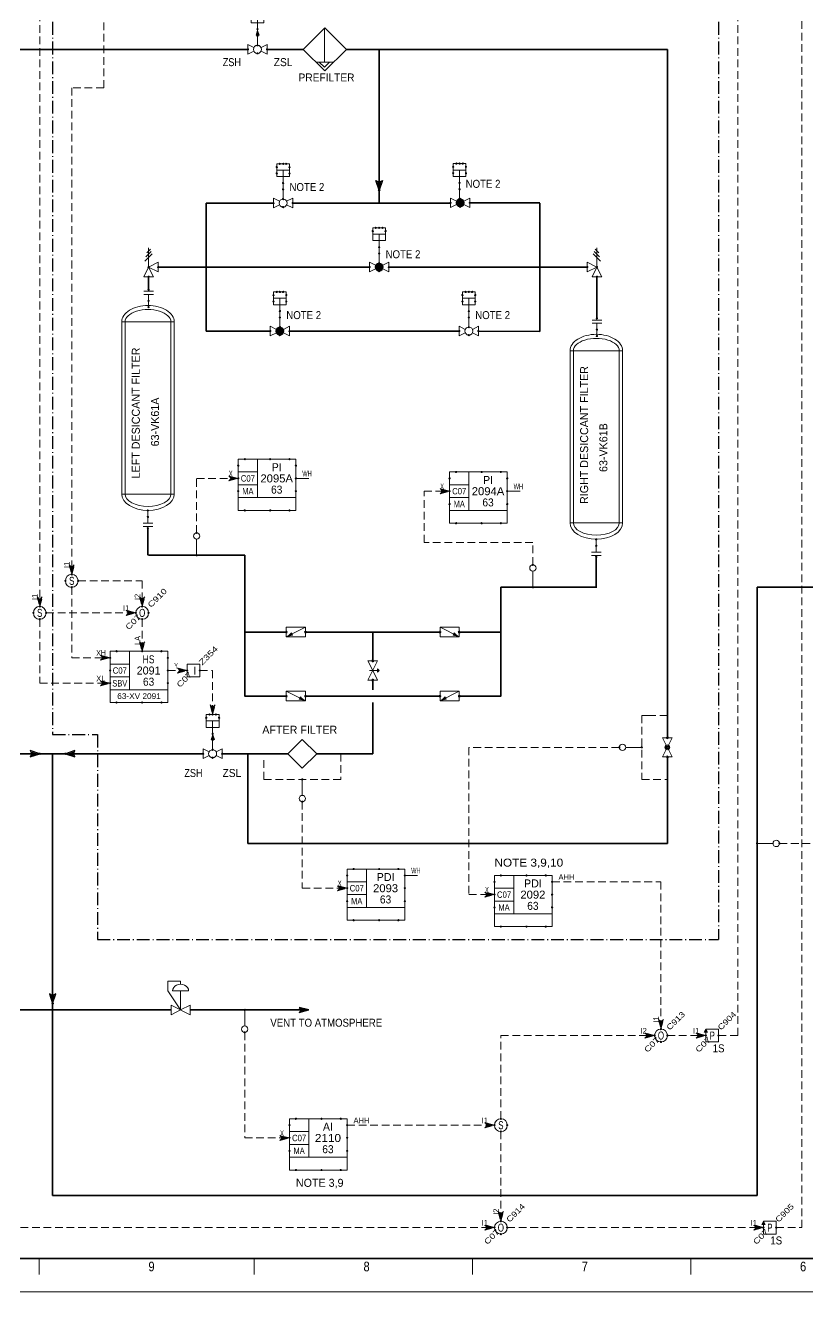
# Model space of a CAD drawing. Header units: millimetres. Extents: x 0 to 841, y 0 to 594.
# Drawn here: x 211.5 to 455.8, y 0 to 395.5 of the extents above; entities that cross this region are included whole.
import ezdxf
from ezdxf.enums import TextEntityAlignment as Align

# ---------------------------------------------------------------- set-up
doc = ezdxf.new("R2010")
doc.units = ezdxf.units.MM
doc.header["$LTSCALE"] = 0.8
doc.header["$PDMODE"] = 32
doc.header["$PDSIZE"] = 0.4
doc.linetypes.add('DOT_DASHED', pattern=[7.7, 5, -1.2, 0.3, -1.2])
doc.linetypes.add('MEDIUM_DASHED', pattern=[4.5, 3, -1.5])
for name, color, linetype, lineweight in [('1', 7, 'Continuous', 13), ('12', 7, 'Continuous', 13), ('15', 7, 'Continuous', 13), ('16', 7, 'Continuous', 13), ('30', 7, 'Continuous', 25), ('34', 7, 'Continuous', 25), ('40', 7, 'Continuous', 35), ('46', 7, 'MEDIUM_DASHED', 13), ('47', 7, 'Continuous', 13), ('48', 7, 'Continuous', 13), ('50', 7, 'Continuous', 13), ('9', 7, 'Continuous', 13)]:
    doc.layers.add(name, color=color, linetype=linetype, lineweight=lineweight)
doc.layers.add('45', color=7, linetype='Continuous')

msp = doc.modelspace()

# ---------------------------------------------------------------- linework, layer by layer
at = {"layer": '1', "lineweight": 35}
msp.add_line((648.9504, 10.3819), (10.3331, 10.3819), dxfattribs=at)
at = {"layer": '1'}
for p, q in [((215.8173, 10.3819), (215.8173, 5.348)), ((282.9756, 10.3819), (282.9756, 5.348)), ((351.1362, 10.3819), (351.1362, 5.348)), ((419.2969, 10.3819), (419.2969, 5.348))]:
    msp.add_line(p, q, dxfattribs=at)
at = {"layer": '12'}
for p, q in [((346.0787, 340.3071), (348.4409, 340.3071)), ((346.0787, 340.2283), (348.4409, 340.2283)), ((346.0787, 340.1496), (348.5197, 340.1496)), ((346.1575, 340.5433), (348.3622, 340.5433)), ((346.1575, 340.4646), (348.4409, 340.4646)), ((346.1575, 340.3858), (348.4409, 340.3858)), ((346.2362, 340.7008), (348.2835, 340.7008)), ((346.2362, 340.622), (348.3622, 340.622)), ((346.315, 340.7795), (348.2047, 340.7795)), ((346.4724, 340.937), (348.126, 340.937)), ((346.5512, 341.0157), (347.9685, 341.0157)), ((346.6299, 341.0945), (347.8898, 341.0945)), ((346.8661, 341.1732), (347.6535, 341.1732)), ((347.0236, 340.8583), (348.2047, 340.8583)), ((347.1024, 341.252), (347.1024, 338.8898)), ((347.1811, 341.252), (347.1811, 338.8898)), ((347.2598, 341.252), (347.2598, 338.8898)), ((347.3386, 341.252), (347.3386, 338.8898)), ((347.4173, 341.252), (347.4173, 338.8898)), ((347.4961, 341.252), (347.4961, 338.8898)), ((347.5748, 341.252), (347.5748, 338.8898)), ((347.6535, 341.1732), (347.6535, 338.8898)), ((347.7323, 341.1732), (347.7323, 338.9685)), ((347.811, 341.1732), (347.811, 338.9685)), ((347.8898, 341.0945), (347.8898, 339.0472)), ((347.9685, 341.0157), (347.9685, 339.126)), ((348.0472, 340.937), (348.0472, 339.2047)), ((348.126, 340.937), (348.126, 339.2835)), ((346.0787, 339.9921), (348.4409, 339.9921)), ((346.0787, 339.9134), (348.4409, 339.9134)), ((346.0787, 339.8346), (348.5197, 339.8346)), ((346.0913, 340.0709), (348.4913, 340.0709)), ((346.1575, 339.7559), (348.4409, 339.7559)), ((346.1575, 339.6772), (348.4409, 339.6772)), ((346.2362, 339.5984), (348.3622, 339.5984)), ((346.2362, 339.5197), (348.3622, 339.5197)), ((346.2362, 339.4409), (348.2835, 339.4409)), ((346.3937, 339.3622), (348.2835, 339.3622)), ((346.3937, 339.2835), (348.2047, 339.2835)), ((346.4724, 339.2047), (348.126, 339.2047)), ((346.6299, 339.126), (348.0472, 339.126)), ((346.7087, 339.0472), (347.8898, 339.0472)), ((346.8661, 338.9685), (347.811, 338.9685)), ((320.8661, 320.4724), (323.0709, 320.4724)), ((320.8661, 320.3937), (323.1496, 320.3937)), ((320.9449, 320.6299), (322.9921, 320.6299)), ((320.9449, 320.5512), (323.0709, 320.5512)), ((321.0236, 320.7087), (322.9134, 320.7087)), ((321.1811, 320.8661), (322.8346, 320.8661)), ((321.2598, 320.9449), (322.6772, 320.9449)), ((321.3386, 321.0236), (322.5984, 321.0236)), ((321.5748, 321.1024), (322.3622, 321.1024)), ((321.7323, 320.7874), (322.9134, 320.7874)), ((321.811, 321.1811), (321.811, 318.8189)), ((321.8898, 321.1811), (321.8898, 318.8189)), ((321.9685, 321.1811), (321.9685, 318.8189)), ((322.0472, 321.1811), (322.0472, 318.8189)), ((322.126, 321.1811), (322.126, 318.8189)), ((322.2047, 321.1811), (322.2047, 318.8189)), ((322.2835, 321.1811), (322.2835, 318.8189)), ((322.3622, 321.1024), (322.3622, 318.8189)), ((322.4409, 321.1024), (322.4409, 318.8976)), ((322.5197, 321.1024), (322.5197, 318.8976)), ((322.5984, 321.0236), (322.5984, 318.9764)), ((322.6772, 320.9449), (322.6772, 319.0551)), ((322.7559, 320.8661), (322.7559, 319.1339)), ((322.8346, 320.8661), (322.8346, 319.2126)), ((320.7874, 320.2362), (323.1496, 320.2362)), ((320.7874, 320.1575), (323.1496, 320.1575)), ((320.7874, 320.0787), (323.2283, 320.0787)), ((320.7874, 319.9213), (323.1496, 319.9213)), ((320.7874, 319.8425), (323.1496, 319.8425)), ((320.7874, 319.7638), (323.2283, 319.7638)), ((320.8, 320), (323.2, 320)), ((320.8661, 320.315), (323.1496, 320.315)), ((320.8661, 319.685), (323.1496, 319.685)), ((320.8661, 319.6063), (323.1496, 319.6063)), ((320.9449, 319.5276), (323.0709, 319.5276)), ((320.9449, 319.4488), (323.0709, 319.4488)), ((320.9449, 319.3701), (322.9921, 319.3701)), ((321.1024, 319.2913), (322.9921, 319.2913)), ((321.1024, 319.2126), (322.9134, 319.2126)), ((321.1811, 319.1339), (322.8346, 319.1339)), ((321.3386, 319.0551), (322.7559, 319.0551)), ((321.4173, 318.9764), (322.5984, 318.9764)), ((321.5748, 318.8976), (322.5197, 318.8976)), ((289.9213, 300.6299), (291.9685, 300.6299)), ((290, 300.7087), (291.8898, 300.7087)), ((290.1575, 300.8661), (291.811, 300.8661)), ((290.2362, 300.9449), (291.6535, 300.9449)), ((290.315, 301.0236), (291.5748, 301.0236)), ((290.5512, 301.1024), (291.3386, 301.1024)), ((290.7087, 300.7874), (291.8898, 300.7874)), ((290.7874, 301.1811), (290.7874, 298.8189)), ((290.8661, 301.1811), (290.8661, 298.8189)), ((290.9449, 301.1811), (290.9449, 298.8189)), ((291.0236, 301.1811), (291.0236, 298.8189)), ((291.1024, 301.1811), (291.1024, 298.8189)), ((291.1811, 301.1811), (291.1811, 298.8189)), ((291.2598, 301.1811), (291.2598, 298.8189)), ((291.3386, 301.1024), (291.3386, 298.8189)), ((291.4173, 301.1024), (291.4173, 298.8976)), ((291.4961, 301.1024), (291.4961, 298.8976)), ((291.5748, 301.0236), (291.5748, 298.9764)), ((291.6535, 300.9449), (291.6535, 299.0551)), ((291.7323, 300.8661), (291.7323, 299.1339)), ((291.811, 300.8661), (291.811, 299.2126)), ((289.7638, 300.2362), (292.126, 300.2362)), ((289.7638, 300.1575), (292.126, 300.1575)), ((289.7638, 300.0787), (292.2047, 300.0787)), ((289.7638, 299.9213), (292.126, 299.9213)), ((289.7638, 299.8425), (292.126, 299.8425)), ((289.7638, 299.7638), (292.2047, 299.7638)), ((289.7764, 300), (292.1764, 300)), ((289.8425, 300.4724), (292.0472, 300.4724)), ((289.8425, 300.3937), (292.126, 300.3937)), ((289.8425, 300.315), (292.126, 300.315)), ((289.8425, 299.685), (292.126, 299.685)), ((289.8425, 299.6063), (292.126, 299.6063)), ((289.9213, 300.5512), (292.0472, 300.5512)), ((289.9213, 299.5276), (292.0472, 299.5276)), ((289.9213, 299.4488), (292.0472, 299.4488)), ((289.9213, 299.3701), (291.9685, 299.3701)), ((290.0787, 299.2913), (291.9685, 299.2913)), ((290.0787, 299.2126), (291.8898, 299.2126)), ((290.1575, 299.1339), (291.811, 299.1339)), ((290.315, 299.0551), (291.7323, 299.0551)), ((290.3937, 298.9764), (291.5748, 298.9764)), ((290.5512, 298.8976), (291.4961, 298.8976)), ((262.5, 94), (257.5, 94))]:
    msp.add_line(p, q, dxfattribs=at)
at = {"layer": '12', "linetype": 'DOT_DASHED', "lineweight": 25}
msp.add_line((234, 110), (428, 110), dxfattribs=at)
at = {"layer": '12'}
for points in [[(0, 594), (841, 594), (841, 0), (0, 0)], [(298, 172.5), (293.5, 168), (298, 163.5), (302.5, 168)]]:
    msp.add_lwpolyline(points, close=True, dxfattribs=at)
at = {"layer": '12', "linetype": 'DOT_DASHED', "lineweight": 25}
for points in [[(220, 452), (428, 452), (428, 110)], [(220, 452), (220, 174), (234, 174), (234, 110)]]:
    msp.add_lwpolyline(points, dxfattribs=at)
at = {"layer": '12'}
for points in [[(347.0236, 340.8583), (346.3937, 340.8583), (346.2362, 340.7008), (346.1575, 340.4646), (346.0787, 340.2283), (346.0787, 340.0709), (346.0787, 339.9134), (346.1575, 339.6772), (346.315, 339.3622), (346.5512, 339.126), (346.7087, 339.0472), (346.9449, 338.8898), (347.3386, 338.8898), (347.5748, 338.8898), (347.7323, 338.9685), (347.8898, 339.0472), (348.126, 339.2047), (348.3622, 339.5984), (348.4409, 339.9134), (348.5197, 340.0709), (348.4409, 340.3858), (348.3622, 340.622), (348.0472, 341.0157), (347.7323, 341.1732), (347.3386, 341.252), (347.0236, 341.252), (346.7874, 341.1732), (346.5512, 341.0157), (346.3937, 340.8583)], [(346.7874, 341.1732), (346.7874, 338.9685), (347.0236, 338.8898), (347.0236, 341.252), (346.9449, 341.1732), (346.9449, 338.8898), (346.8661, 338.9685), (346.8661, 341.1732), (346.7087, 341.0945), (346.7087, 339.0472), (346.6299, 339.126), (346.6299, 341.0157), (346.5512, 340.937), (346.5512, 339.126), (346.4724, 339.2835), (346.4724, 340.937), (346.3937, 340.7795), (346.3937, 339.2835), (346.315, 339.5197), (346.315, 340.7008), (346.2362, 340.5433), (346.2362, 339.5197), (346.1575, 339.6772), (346.1575, 340.4646)], [(321.7323, 320.7874), (321.1024, 320.7874), (320.9449, 320.6299), (320.8661, 320.3937), (320.7874, 320.1575), (320.7874, 320), (320.7874, 319.8425), (320.8661, 319.6063), (321.0236, 319.2913), (321.2598, 319.0551), (321.4173, 318.9764), (321.6535, 318.8189), (322.0472, 318.8189), (322.2835, 318.8189), (322.4409, 318.8976), (322.5984, 318.9764), (322.8346, 319.1339), (323.0709, 319.5276), (323.1496, 319.8425), (323.2283, 320), (323.1496, 320.315), (323.0709, 320.5512), (322.7559, 320.9449), (322.4409, 321.1024), (322.0472, 321.1811), (321.7323, 321.1811), (321.4961, 321.1024), (321.2598, 320.9449), (321.1024, 320.7874)], [(321.4961, 321.1024), (321.4961, 318.8976), (321.7323, 318.8189), (321.7323, 321.1811), (321.6535, 321.1024), (321.6535, 318.8189), (321.5748, 318.8976), (321.5748, 321.1024), (321.4173, 321.0236), (321.4173, 318.9764), (321.3386, 319.0551), (321.3386, 320.9449), (321.2598, 320.8661), (321.2598, 319.0551), (321.1811, 319.2126), (321.1811, 320.8661), (321.1024, 320.7087), (321.1024, 319.2126), (321.0236, 319.4488), (321.0236, 320.6299), (320.9449, 320.4724), (320.9449, 319.4488), (320.8661, 319.6063), (320.8661, 320.3937)], [(290.7087, 300.7874), (290.0787, 300.7874), (289.9213, 300.6299), (289.8425, 300.3937), (289.7638, 300.1575), (289.7638, 300), (289.7638, 299.8425), (289.8425, 299.6063), (290, 299.2913), (290.2362, 299.0551), (290.3937, 298.9764), (290.6299, 298.8189), (291.0236, 298.8189), (291.2598, 298.8189), (291.4173, 298.8976), (291.5748, 298.9764), (291.811, 299.1339), (292.0472, 299.5276), (292.126, 299.8425), (292.2047, 300), (292.126, 300.315), (292.0472, 300.5512), (291.7323, 300.9449), (291.4173, 301.1024), (291.0236, 301.1811), (290.7087, 301.1811), (290.4724, 301.1024), (290.2362, 300.9449), (290.0787, 300.7874)], [(290.4724, 301.1024), (290.4724, 298.8976), (290.7087, 298.8189), (290.7087, 301.1811), (290.6299, 301.1024), (290.6299, 298.8189), (290.5512, 298.8976), (290.5512, 301.1024), (290.3937, 301.0236), (290.3937, 298.9764), (290.315, 299.0551), (290.315, 300.9449), (290.2362, 300.8661), (290.2362, 299.0551), (290.1575, 299.2126), (290.1575, 300.8661), (290.0787, 300.7087), (290.0787, 299.2126), (290, 299.4488), (290, 300.6299), (289.9213, 300.4724), (289.9213, 299.4488), (289.8425, 299.6063), (289.8425, 300.3937)], [(260, 96), (260, 97), (256, 97), (256, 94), (260, 88)], [(260, 94), (260, 88), (263, 89.5), (263, 86.5), (257, 89.5), (257, 86.5), (260, 88)]]:
    msp.add_lwpolyline(points, dxfattribs=at)
msp.add_ellipse((260, 94), major_axis=(-2.5, 0), ratio=0.8, start_param=3.14159265, end_param=6.28318531, dxfattribs=at)
at = {"layer": '15'}
for points in [[(241.6157, 249.1197), (258, 249.1197), (258, 302.8795), (241.6157, 302.8795), (241.6157, 249.1197), (242.6402, 249.1197), (242.6402, 302.8795), (256.9756, 302.8795), (256.9756, 249.1197)], [(381.6157, 240.1197), (398, 240.1197), (398, 293.8795), (381.6157, 293.8795), (381.6157, 240.1197), (382.6402, 240.1197), (382.6402, 293.8795), (396.9756, 293.8795), (396.9756, 240.1197)]]:
    msp.add_lwpolyline(points, dxfattribs=at)
for centre, major_axis, ratio, start_param, end_param in [((249.8077, 302.8827), (-8.192, 0), 0.625, 4.71238898, 6.28318531), ((249.8077, 302.8827), (-7.1735, 0), 0.536267, 3.14159265, 6.28318531), ((249.8077, 302.8827), (-8.192, 0), 0.625, 3.14159265, 4.71238898), ((389.8077, 293.8827), (-8.192, 0), 0.625, 4.71238898, 6.28318531), ((389.8077, 293.8827), (-7.1735, 0), 0.536267, 3.14159265, 6.28318531), ((389.8077, 293.8827), (-8.192, 0), 0.625, 3.14159265, 4.71238898), ((249.8077, 249.1197), (-8.192, 0), 0.625, 6.28318531, 7.85398163), ((249.8077, 249.1197), (-7.1735, 0), 0.536267, 6.28318531, 9.42477796), ((249.8077, 249.1197), (-8.192, 0), 0.625, 1.57079633, 3.14159265), ((389.8077, 240.1197), (-8.192, 0), 0.625, 6.28318531, 7.85398163), ((389.8077, 240.1197), (-7.1735, 0), 0.536267, 6.28318531, 9.42477796), ((389.8077, 240.1197), (-8.192, 0), 0.625, 1.57079633, 3.14159265)]:
    msp.add_ellipse(centre, major_axis=major_axis, ratio=ratio, start_param=start_param, end_param=end_param, dxfattribs=at)
at = {"layer": '16'}
for p, q in [((248.5, 312.4661), (251.5, 312.4661)), ((388.5, 303.4661), (391.5, 303.4661)), ((248.2756, 238.9661), (251.2756, 238.9661)), ((388.2756, 229.9661), (391.2756, 229.9661))]:
    msp.add_line(p, q, dxfattribs=at)
for points in [[(250, 307.4661), (250, 311.4661), (248.5, 311.4661), (251.5, 311.4661)], [(390, 298.4661), (390, 302.4661), (388.5, 302.4661), (391.5, 302.4661)], [(249.7756, 243.9661), (249.7756, 239.9661), (248.2756, 239.9661), (251.2756, 239.9661)], [(389.7756, 234.9661), (389.7756, 230.9661), (388.2756, 230.9661), (391.2756, 230.9661)]]:
    msp.add_lwpolyline(points, dxfattribs=at)
for p in [(250, 312.9661), (250, 309.4661), (250, 307.4661), (390, 303.9661), (390, 300.4661), (390, 298.4661), (249.7756, 243.9661), (249.7756, 241.9661), (249.7756, 238.4661), (389.7756, 234.9661), (389.7756, 232.9661), (389.7756, 229.4661)]:
    msp.add_point(p, dxfattribs=at)
at = {"layer": '30'}
for p, q in [((322, 345.5), (322, 346)), ((322, 345), (322, 344.5)), ((214.5, 168), (214, 168)), ((215, 168), (215.5, 168)), ((225, 168), (224.5, 168)), ((225.5, 168), (226, 168)), ((220, 91.5), (220, 92)), ((220, 91), (220, 90.5))]:
    msp.add_line(p, q, dxfattribs=at)
for points in [[(322, 344), (321, 347), (322, 346.5), (323, 347)], [(321.5, 346.5), (322, 345), (322.5, 346.5), (322, 346)], [(216, 168), (213, 169), (213.5, 168), (213, 167)], [(213.5, 168.5), (215, 168), (213.5, 167.5), (214, 168)], [(224, 168), (227, 167), (226.5, 168), (227, 169)], [(226.5, 167.5), (225, 168), (226.5, 168.5), (226, 168)], [(220, 90), (221, 93), (220, 92.5), (219, 93)], [(220.5, 92.5), (220, 91), (219.5, 92.5), (220, 92)]]:
    msp.add_lwpolyline(points, close=True, dxfattribs=at)
for p in [(322, 346.5), (322, 344), (213.5, 168), (216, 168), (224, 168), (226.5, 168), (220, 92.5), (220, 90)]:
    msp.add_point(p, dxfattribs=at)
at = {"layer": '34'}
for points in [[(300, 88), (297, 88.8), (297.8, 88), (297, 87.2)], [(299.6, 88), (297.4, 88.6), (298, 88), (297.4, 87.4)], [(299.2, 88), (297.8, 88.4), (298.2, 88), (297.8, 87.6)], [(298.8, 88), (298.2, 88.2), (298.4, 88), (298.2, 87.8)]]:
    msp.add_lwpolyline(points, close=True, dxfattribs=at)
at = {"layer": '40', "lineweight": 13}
for p, q in [((304.9291, 384.0945), (304.9291, 394.5669)), ((302.252, 384.0157), (307.685, 384.0157)), ((293, 204.5), (299, 207.5)), ((294.6039, 205.7276), (294.9441, 205.0472)), ((347, 204.5), (341, 207.5)), ((345.3961, 205.7276), (345.0559, 205.0472)), ((322, 194), (319, 194)), ((299, 184.5), (293, 187.5)), ((341, 184.5), (347, 187.5)), ((297.3961, 185.7276), (297.0559, 185.0472)), ((342.6039, 185.7276), (342.9441, 185.0472))]:
    msp.add_line(p, q, dxfattribs=at)
at = {"layer": '40'}
for p, q in [((180, 388), (281, 388)), ((298.2504, 388), (287, 388)), ((322, 388), (311.7504, 388)), ((322, 388), (412, 388)), ((322, 388), (322, 346.5)), ((412, 388), (412, 173)), ((322, 344), (322, 340)), ((289, 340), (268, 340)), ((350.2913, 340.0709), (372.2047, 340.0709)), ((250, 312.9661), (250, 317)), ((268, 320), (253, 320)), ((319, 320), (268, 320)), ((325, 320), (372.2047, 320)), ((372.2047, 320), (387, 320)), ((390, 303.9661), (390, 317)), ((268, 300), (288, 300)), ((294, 300), (347, 300)), ((353, 300), (372.2047, 299.8425)), ((249.7756, 238.4661), (249.7756, 230)), ((389.7756, 229.4661), (389.7756, 220)), ((440, 220), (500.5, 220)), ((280, 206), (293, 206)), ((320, 206), (320, 197)), ((347, 206), (360, 206)), ((320, 191), (320, 188)), ((299, 186), (341, 186)), ((320, 184), (320, 168)), ((203, 168), (213.5, 168)), ((220, 168), (220, 92.5)), ((267, 168), (226.5, 168)), ((273, 168), (281, 168)), ((281, 168), (293.5, 168)), ((281, 140), (281, 168)), ((320, 168), (302.2732, 168)), ((412, 167), (412, 140)), ((412, 140), (281, 140)), ((257, 88), (183, 88)), ((220, 90), (220, 30)), ((440, 30), (220, 30))]:
    msp.add_line(p, q, dxfattribs=at)
at = {"layer": '40', "lineweight": 13}
for points in [[(305, 394.7496), (298.2504, 388), (305, 381.2496), (311.7504, 388)], [(299, 207.5), (293, 207.5), (293, 204.5), (299, 204.5)], [(294.6039, 205.7276), (293.8945, 204.9472), (294.9441, 205.0472), (294.3417, 205.1709)], [(341, 207.5), (347, 207.5), (347, 204.5), (341, 204.5)], [(345.3961, 205.7276), (346.1055, 204.9472), (345.0559, 205.0472), (345.6583, 205.1709)], [(320, 194), (318.5, 197), (321.5, 197), (318.5, 191), (321.5, 191)], [(322, 194), (321.5, 193.5), (321.5, 194.5)], [(321.5937, 193.7559), (321.5937, 194.2567), (321.8441, 194.0063)], [(293, 187.5), (299, 187.5), (299, 184.5), (293, 184.5)], [(347, 187.5), (341, 187.5), (341, 184.5), (347, 184.5)], [(297.3961, 185.7276), (298.1055, 184.9472), (297.0559, 185.0472), (297.6583, 185.1709)], [(342.6039, 185.7276), (341.8945, 184.9472), (342.9441, 185.0472), (342.3417, 185.1709)]]:
    msp.add_lwpolyline(points, close=True, dxfattribs=at)
for points in [[(303.2756, 384.0157), (304.9291, 382.4409), (306.5039, 384.0157)], [(411.6638, 170.6701), (410.5, 173), (413.5, 173), (412.3354, 170.6701)], [(411.6638, 169.3283), (410.5, 167), (413.5, 167), (412.3354, 169.3283)]]:
    msp.add_lwpolyline(points, dxfattribs=at)
at = {"layer": '40'}
for points in [[(268, 340), (268, 320), (268, 300)], [(295, 340), (322, 340), (344.2913, 340)], [(372.2047, 299.8425), (372.2047, 320), (372.2047, 340)], [(250, 230), (280, 230), (280, 206)], [(390, 220), (360, 220), (360, 206)], [(440, 220), (440, 140), (440, 30)], [(293, 186), (280, 186), (280, 206)], [(299, 206), (320, 206), (341, 206)], [(347, 186), (360, 186), (360, 206)], [(216, 168), (220, 168), (224, 168)], [(263, 88), (280, 88), (300, 88)]]:
    msp.add_lwpolyline(points, dxfattribs=at)
at = {"layer": '40', "lineweight": 13}
for radius in [0.7496, 0.5102, 0.2693]:
    msp.add_circle((412, 170), radius, dxfattribs=at)
for centre, start, end in [((289.1349, 211.2136), 299.92941, 314.90931), ((350.8651, 211.2136), 225.09069, 240.07059), ((296.0518, 197.3798), 98.22078, 113.20068), ((343.9482, 197.3798), 66.79932, 81.77922), ((295.9482, 177.3798), 66.79932, 81.77922), ((302.8651, 191.2136), 225.09069, 240.07059), ((337.1349, 191.2136), 299.92941, 314.90931), ((344.0518, 177.3798), 98.22078, 113.20068)]:
    msp.add_arc(centre, 7.7467, start, end, dxfattribs=at)
at = {"layer": '40'}
for p in [(293, 206), (299, 206), (341, 206), (347, 206), (320, 197), (320, 191), (293, 186), (299, 186), (341, 186), (347, 186), (412, 173), (412, 167)]:
    msp.add_point(p, dxfattribs=at)
at = {"layer": '46'}
for p, q in [((216, 410), (216, 214)), ((218, 212), (246, 212))]:
    msp.add_line(p, q, dxfattribs=at)
at = {"layer": '46', "linetype": 'Continuous'}
for p, q in [((296, 254), (300, 254)), ((362, 250), (366, 250)), ((330, 130), (334, 130))]:
    msp.add_line(p, q, dxfattribs=at)
at = {"layer": '46'}
for points in [[(428, 80), (434, 80), (434, 418), (346, 418), (346, 560), (132, 560), (135, 559.2), (134.2, 560), (135, 560.8), (132, 560)], [(446, 20), (454, 20), (454, 428), (370, 428), (370, 498), (142, 498), (145, 497.2), (144.2, 498), (145, 498.8), (142, 498)], [(236, 418), (236, 376), (226, 376), (226, 224)], [(265, 237), (265, 254), (278, 254)], [(370, 227), (370, 234), (336, 234), (336, 250), (344, 250)], [(228, 222), (248, 222), (248, 214)], [(226, 220), (226, 198), (238, 198)], [(216, 210), (216, 190), (238, 190)], [(248, 210), (248, 200), (248.8, 203), (248, 202.2), (247.2, 203), (248, 200)], [(256, 194), (262, 194), (259, 194.8), (259.8, 194), (259, 193.2), (262, 194)], [(266, 194), (270, 194), (270, 180.2496), (270.8, 183.2496), (270, 182.4496), (269.2, 183.2496), (270, 180.2496)], [(412, 180), (406, 180), (404, 180)], [(404, 180), (404, 160), (412, 160)], [(66, 174), (102, 174), (102, 20), (358, 20), (355, 20.8), (355.8, 20), (355, 19.2), (358, 20)], [(310, 168), (310, 160), (286, 160), (286, 167)], [(397, 170), (350, 170), (350, 124), (358, 124), (355, 124.8), (355.8, 124), (355, 123.2), (358, 124)], [(298, 153), (298, 126), (312, 126), (309, 126.8), (309.8, 126), (309, 125.2), (312, 126)], [(447, 140), (482, 140), (479, 140.8), (479.8, 140), (479, 139.2), (482, 140)], [(376, 128), (410, 128), (410, 82), (410.8, 85), (410, 84.2), (409.2, 85), (410, 82)], [(280, 81), (280, 48), (294, 48), (291, 48.8), (291.8, 48), (291, 47.2), (294, 48)], [(360, 54), (360, 80), (408, 80), (405, 80.8), (405.8, 80), (405, 79.2), (408, 80)], [(412, 80), (424, 80), (421, 80.8), (421.8, 80), (421, 79.2), (424, 80)], [(312, 52), (358, 52), (355, 52.8), (355.8, 52), (355, 51.2), (358, 52)], [(360, 50), (360, 22), (360.8, 25), (360, 24.2), (359.2, 25), (360, 22)], [(362, 20), (442, 20), (439, 20.8), (439.8, 20), (439, 19.2), (442, 20)]]:
    msp.add_lwpolyline(points, dxfattribs=at)
for points in [[(278, 254), (275, 254.8), (275.8, 254), (275, 253.2)], [(277.6, 254), (275.4, 254.6), (276, 254), (275.4, 253.4)], [(277.2, 254), (275.8, 254.4), (276.2, 254), (275.8, 253.6)], [(276.8, 254), (276.2, 254.2), (276.4, 254), (276.2, 253.8)], [(344, 250), (341, 250.8), (341.8, 250), (341, 249.2)], [(343.6, 250), (341.4, 250.6), (342, 250), (341.4, 249.4)], [(343.2, 250), (341.8, 250.4), (342.2, 250), (341.8, 249.6)], [(342.8, 250), (342.2, 250.2), (342.4, 250), (342.2, 249.8)], [(226, 224), (226.8, 227), (226, 226.2), (225.2, 227)], [(226, 224.4), (226.6, 226.6), (226, 226), (225.4, 226.6)], [(226, 224.8), (226.4, 226.2), (226, 225.8), (225.6, 226.2)], [(226, 225.2), (226.2, 225.8), (226, 225.6), (225.8, 225.8)], [(216, 214), (216.8, 217), (216, 216.2), (215.2, 217)], [(216, 214.4), (216.6, 216.6), (216, 216), (215.4, 216.6)], [(216, 214.8), (216.4, 216.2), (216, 215.8), (215.6, 216.2)], [(216, 215.2), (216.2, 215.8), (216, 215.6), (215.8, 215.8)], [(248, 214), (248.8, 217), (248, 216.2), (247.2, 217)], [(248, 214.4), (248.6, 216.6), (248, 216), (247.4, 216.6)], [(248, 214.8), (248.4, 216.2), (248, 215.8), (247.6, 216.2)], [(248, 215.2), (248.2, 215.8), (248, 215.6), (247.8, 215.8)], [(246, 212), (243, 212.8), (243.8, 212), (243, 211.2)], [(245.6, 212), (243.4, 212.6), (244, 212), (243.4, 211.4)], [(245.2, 212), (243.8, 212.4), (244.2, 212), (243.8, 211.6)], [(244.8, 212), (244.2, 212.2), (244.4, 212), (244.2, 211.8)], [(248, 200.4), (248.6, 202.6), (248, 202), (247.4, 202.6)], [(248, 200.8), (248.4, 202.2), (248, 201.8), (247.6, 202.2)], [(248, 201.2), (248.2, 201.8), (248, 201.6), (247.8, 201.8)], [(238, 198), (235, 198.8), (235.8, 198), (235, 197.2)], [(237.6, 198), (235.4, 198.6), (236, 198), (235.4, 197.4)], [(237.2, 198), (235.8, 198.4), (236.2, 198), (235.8, 197.6)], [(236.8, 198), (236.2, 198.2), (236.4, 198), (236.2, 197.8)], [(261.6, 194), (259.4, 194.6), (260, 194), (259.4, 193.4)], [(261.2, 194), (259.8, 194.4), (260.2, 194), (259.8, 193.6)], [(260.8, 194), (260.2, 194.2), (260.4, 194), (260.2, 193.8)], [(238, 190), (235, 190.8), (235.8, 190), (235, 189.2)], [(237.6, 190), (235.4, 190.6), (236, 190), (235.4, 189.4)], [(237.2, 190), (235.8, 190.4), (236.2, 190), (235.8, 189.6)], [(236.8, 190), (236.2, 190.2), (236.4, 190), (236.2, 189.8)], [(270, 180.6496), (270.6, 182.8496), (270, 182.2496), (269.4, 182.8496)], [(270, 181.0496), (270.4, 182.4496), (270, 182.0496), (269.6, 182.4496)], [(270, 181.4496), (270.2, 182.0496), (270, 181.8496), (269.8, 182.0496)], [(311.6, 126), (309.4, 126.6), (310, 126), (309.4, 125.4)], [(311.2, 126), (309.8, 126.4), (310.2, 126), (309.8, 125.6)], [(310.8, 126), (310.2, 126.2), (310.4, 126), (310.2, 125.8)], [(357.6, 124), (355.4, 124.6), (356, 124), (355.4, 123.4)], [(357.2, 124), (355.8, 124.4), (356.2, 124), (355.8, 123.6)], [(356.8, 124), (356.2, 124.2), (356.4, 124), (356.2, 123.8)], [(410, 82.4), (410.6, 84.6), (410, 84), (409.4, 84.6)], [(410, 82.8), (410.4, 84.2), (410, 83.8), (409.6, 84.2)], [(410, 83.2), (410.2, 83.8), (410, 83.6), (409.8, 83.8)], [(407.6, 80), (405.4, 80.6), (406, 80), (405.4, 79.4)], [(407.2, 80), (405.8, 80.4), (406.2, 80), (405.8, 79.6)], [(406.8, 80), (406.2, 80.2), (406.4, 80), (406.2, 79.8)], [(423.6, 80), (421.4, 80.6), (422, 80), (421.4, 79.4)], [(423.2, 80), (421.8, 80.4), (422.2, 80), (421.8, 79.6)], [(422.8, 80), (422.2, 80.2), (422.4, 80), (422.2, 79.8)], [(357.6, 52), (355.4, 52.6), (356, 52), (355.4, 51.4)], [(357.2, 52), (355.8, 52.4), (356.2, 52), (355.8, 51.6)], [(356.8, 52), (356.2, 52.2), (356.4, 52), (356.2, 51.8)], [(293.6, 48), (291.4, 48.6), (292, 48), (291.4, 47.4)], [(293.2, 48), (291.8, 48.4), (292.2, 48), (291.8, 47.6)], [(292.8, 48), (292.2, 48.2), (292.4, 48), (292.2, 47.8)], [(360, 22.4), (360.6, 24.6), (360, 24), (359.4, 24.6)], [(360, 22.8), (360.4, 24.2), (360, 23.8), (359.6, 24.2)], [(360, 23.2), (360.2, 23.8), (360, 23.6), (359.8, 23.8)], [(357.6, 20), (355.4, 20.6), (356, 20), (355.4, 19.4)], [(357.2, 20), (355.8, 20.4), (356.2, 20), (355.8, 19.6)], [(356.8, 20), (356.2, 20.2), (356.4, 20), (356.2, 19.8)], [(441.6, 20), (439.4, 20.6), (440, 20), (439.4, 19.4)], [(441.2, 20), (439.8, 20.4), (440.2, 20), (439.8, 19.6)], [(440.8, 20), (440.2, 20.2), (440.4, 20), (440.2, 19.8)]]:
    msp.add_lwpolyline(points, close=True, dxfattribs=at)
at = {"layer": '47'}
for p, q in [((281, 389.5), (281, 386.5)), ((281, 389.5), (282.8976, 388.5512)), ((285.1024, 388.5512), (287, 389.5)), ((287, 389.5), (287, 386.5)), ((281, 386.5), (282.8976, 387.4488)), ((287, 386.5), (285.1024, 387.4488)), ((289, 341.5), (289, 338.5)), ((289, 341.5), (290.8976, 340.5512)), ((293.1024, 340.5512), (295, 341.5)), ((295, 341.5), (295, 338.5)), ((344.2913, 341.5709), (344.2913, 338.5709)), ((344.2913, 341.5709), (346.189, 340.622)), ((348.3937, 340.622), (350.2913, 341.5709)), ((350.2913, 341.5709), (350.2913, 338.5709)), ((289, 338.5), (290.8976, 339.4488)), ((295, 338.5), (293.1024, 339.4488)), ((344.2913, 338.5709), (346.189, 339.5197)), ((350.2913, 338.5709), (348.3937, 339.5197)), ((319, 321.5), (319, 318.5)), ((319, 321.5), (320.8976, 320.5512)), ((323.1024, 320.5512), (325, 321.5)), ((325, 321.5), (325, 318.5)), ((319, 318.5), (320.8976, 319.4488)), ((325, 318.5), (323.1024, 319.4488)), ((288, 301.5), (288, 298.5)), ((288, 301.5), (289.8976, 300.5512)), ((292.1024, 300.5512), (294, 301.5)), ((294, 301.5), (294, 298.5)), ((347, 301.5), (347, 298.5)), ((347, 301.5), (348.8976, 300.5512)), ((351.1024, 300.5512), (353, 301.5)), ((353, 301.5), (353, 298.5)), ((288, 298.5), (289.8976, 299.4488)), ((294, 298.5), (292.1024, 299.4488)), ((347, 298.5), (348.8976, 299.4488)), ((353, 298.5), (351.1024, 299.4488)), ((265, 230), (265, 235)), ((370, 220), (370, 225)), ((267, 169.5), (267, 166.5)), ((267, 169.5), (268.8976, 168.5512)), ((267, 166.5), (268.8976, 167.4488)), ((271.1024, 168.5512), (273, 169.5)), ((273, 166.5), (271.1024, 167.4488)), ((273, 169.5), (273, 166.5)), ((404, 170), (399, 170)), ((298, 160), (298, 155)), ((440, 140), (445, 140)), ((280, 88), (280, 83))]:
    msp.add_line(p, q, dxfattribs=at)
for points in [[(250, 320), (253, 321.5), (253, 318.5), (250, 320), (251.5, 317), (248.5, 317)], [(390, 320), (391.5, 317), (388.5, 317), (390, 320), (387, 318.5), (387, 321.5)]]:
    msp.add_lwpolyline(points, close=True, dxfattribs=at)
for centre, radius in [((284, 388), 1.25), ((292, 340), 1.25), ((347.2913, 340.0709), 1.25), ((322, 320), 1.25), ((291, 300), 1.25), ((350, 300), 1.25), ((265, 236), 1), ((370, 226), 1), ((398, 170), 1), ((270, 168), 1.25), ((298, 154), 1), ((446, 140), 1), ((280, 82), 1)]:
    msp.add_circle(centre, radius, dxfattribs=at)
for p in [(281, 388), (284, 389.2496), (287, 388), (284, 386.7504), (289, 340), (292, 341.2496), (295, 340), (344.2913, 340.0709), (347.2913, 341.3205), (350.2913, 340.0709), (292, 338.7504), (347.2913, 338.8213), (322, 321.2496), (250, 320), (250, 317), (253, 320), (319, 320), (322, 318.7504), (325, 320), (387, 320), (390, 320), (390, 317), (291, 301.2496), (350, 301.2496), (288, 300), (291, 298.7504), (294, 300), (347, 300), (350, 298.7504), (353, 300), (265, 237), (265, 230), (370, 227), (370, 220), (397, 170), (404, 170), (267, 168), (270, 169.2496), (270, 166.7504), (273, 168), (298, 160), (298, 153), (440, 140), (447, 140), (280, 88), (280, 81)]:
    msp.add_point(p, dxfattribs=at)
at = {"layer": '48'}
for p, q in [((284, 260), (284, 248)), ((278, 256), (284, 256)), ((350, 256), (350, 244)), ((278, 252), (284, 252)), ((344, 252), (350, 252)), ((344, 248), (350, 248)), ((244, 200), (244, 188)), ((238, 196), (244, 196)), ((238, 192), (244, 192)), ((318, 132), (318, 120)), ((312, 128), (318, 128)), ((364, 130), (364, 118)), ((312, 124), (318, 124)), ((358, 126), (364, 126)), ((358, 122), (364, 122)), ((300, 54), (300, 42)), ((294, 50), (300, 50)), ((294, 46), (300, 46))]:
    msp.add_line(p, q, dxfattribs=at)
for points in [[(278, 260), (296, 260), (296, 248), (278, 248)], [(344, 256), (362, 256), (362, 244), (344, 244)], [(238, 200), (256, 200), (256, 188), (238, 188)], [(262, 192), (266, 192), (266, 196), (262, 196)], [(312, 132), (330, 132), (330, 120), (312, 120)], [(358, 130), (376, 130), (376, 118), (358, 118)], [(424, 82), (423.5, 81), (424.5, 81)], [(424, 78), (428, 78), (428, 82), (424, 82)], [(294, 54), (312, 54), (312, 42), (294, 42)], [(442, 22), (441.5, 21), (442.5, 21)], [(442, 18), (446, 18), (446, 22), (442, 22)]]:
    msp.add_lwpolyline(points, close=True, dxfattribs=at)
for points in [[(278, 248), (278, 244), (296, 244), (296, 248)], [(344, 244), (344, 240), (362, 240), (362, 244)], [(238, 188), (238, 184), (256, 184), (256, 188)], [(312, 120), (312, 116), (330, 116), (330, 120)], [(358, 118), (358, 114), (376, 114), (376, 118)], [(423.6378, 81.1024), (424.0315, 81.7323), (424.3465, 81.1024), (423.7953, 81.1024), (424.0315, 81.4961), (424.189, 81.1811), (423.9528, 81.1811)], [(294, 42), (294, 38), (312, 38), (312, 42)], [(441.6378, 21.1024), (442.0315, 21.7323), (442.3465, 21.1024), (441.7953, 21.1024), (442.0315, 21.4961), (442.189, 21.1811), (441.9528, 21.1811)]]:
    msp.add_lwpolyline(points, dxfattribs=at)
for centre in [(226, 222), (216, 212), (248, 212), (410, 80), (360, 52), (360, 20)]:
    msp.add_circle(centre, 2, dxfattribs=at)
for p in [(278, 258), (280, 260), (288, 260), (294, 260), (296, 258), (278, 254), (296, 254), (344, 254), (346, 256), (354, 256), (360, 256), (362, 254), (278, 250), (296, 250), (344, 250), (362, 250), (344, 246), (362, 246), (280, 244), (288, 244), (294, 244), (346, 240), (354, 240), (360, 240), (224, 222), (226, 224), (228, 222), (226, 220), (216, 214), (248, 214), (214, 212), (216, 210), (218, 212), (246, 212), (248, 210), (250, 212), (238, 198), (240, 200), (248, 200), (254, 200), (256, 198), (238, 194), (256, 194), (262, 194), (266, 194), (238, 190), (256, 190), (240, 184), (248, 184), (254, 184), (314, 132), (322, 132), (328, 132), (312, 130), (330, 130), (358, 128), (360, 130), (368, 130), (374, 130), (376, 128), (312, 126), (330, 126), (358, 124), (376, 124), (312, 122), (330, 122), (358, 120), (376, 120), (314, 116), (322, 116), (328, 116), (360, 114), (368, 114), (374, 114), (408, 80), (410, 82), (412, 80), (424, 80), (428, 80), (410, 78), (294, 52), (296, 54), (304, 54), (310, 54), (312, 52), (358, 52), (360, 54), (362, 52), (294, 48), (312, 48), (360, 50), (294, 44), (312, 44), (296, 38), (304, 38), (310, 38), (358, 20), (360, 22), (362, 20), (442, 20), (446, 20), (360, 18)]:
    msp.add_point(p, dxfattribs=at)
at = {"layer": '50'}
for p, q in [((250.848, 324.848), (249.152, 323.152)), ((250.5661, 325.5661), (249.4339, 324.4339)), ((250, 326), (250, 320)), ((389.152, 324.848), (390.848, 323.152)), ((389.4339, 325.5661), (390.5661, 324.4339)), ((390, 326), (390, 320)), ((251.1323, 324.1323), (248.8677, 321.8677)), ((388.8677, 324.1323), (391.1323, 321.8677))]:
    msp.add_line(p, q, dxfattribs=at)
for points in [[(284, 389.2496), (284, 398.2496), (282, 398.2496), (282, 396.2496), (286, 396.2496), (286, 400.2496), (282, 400.2496), (282, 398.2496), (286, 398.2496)], [(284, 393.685), (284.3937, 392.5039), (283.685, 392.5039), (284, 393.5276), (284.315, 392.5827), (283.8425, 392.5827), (284, 393.2913), (284.1575, 392.6614), (284, 392.6614), (284, 393.0551)], [(292, 341.2496), (292, 350.2496), (290, 350.2496), (290, 348.2496), (294, 348.2496), (294, 352.2496), (290, 352.2496), (290, 350.2496), (294, 350.2496)], [(347.1047, 341.3063), (347.1047, 350.3063), (345.1047, 350.3063), (345.1047, 348.3063), (349.1047, 348.3063), (349.1047, 352.3063), (345.1047, 352.3063), (345.1047, 350.3063), (349.1047, 350.3063)], [(322, 321.2496), (322, 330.2496), (320, 330.2496), (320, 328.2496), (324, 328.2496), (324, 332.2496), (320, 332.2496), (320, 330.2496), (324, 330.2496)], [(291, 301.2496), (291, 310.2496), (289, 310.2496), (289, 308.2496), (293, 308.2496), (293, 312.2496), (289, 312.2496), (289, 310.2496), (293, 310.2496)], [(350, 301.2496), (350, 310.2496), (348, 310.2496), (348, 308.2496), (352, 308.2496), (352, 312.2496), (348, 312.2496), (348, 310.2496), (352, 310.2496)], [(270, 169.2496), (270, 178.2496), (268, 178.2496), (268, 176.2496), (272, 176.2496), (272, 180.2496), (268, 180.2496), (268, 178.2496), (272, 178.2496)], [(270, 173.685), (270.3937, 172.5039), (269.685, 172.5039), (270, 173.5276), (270.315, 172.5827), (269.8425, 172.5827), (270, 173.2913), (270.1575, 172.6614), (270, 172.6614), (270, 173.0551)]]:
    msp.add_lwpolyline(points, dxfattribs=at)
for points in [[(284.0394, 393.9252), (283.5394, 392.4252), (284.5394, 392.4252)], [(270.0394, 173.9252), (269.5394, 172.4252), (270.5394, 172.4252)]]:
    msp.add_lwpolyline(points, close=True, dxfattribs=at)
for p in [(284, 394.2496), (284, 392.2496), (284, 389.2496), (291, 352.2496), (292, 352.2496), (293, 352.2496), (346.1047, 352.3063), (347.1047, 352.3063), (348.1047, 352.3063), (290, 351.2496), (290, 349.2496), (294, 351.2496), (294, 349.2496), (345.1047, 351.3063), (345.1047, 349.3063), (349.1047, 351.3063), (349.1047, 349.3063), (292, 346.2496), (292, 344.2496), (347.1047, 346.3063), (347.1047, 344.3063), (292, 341.2496), (347.1047, 341.3063), (321, 332.2496), (322, 332.2496), (323, 332.2496), (320, 331.2496), (324, 331.2496), (322, 326.2496), (322, 324.2496), (322, 321.2496), (250, 320), (390, 320), (290, 312.2496), (291, 312.2496), (292, 312.2496), (349, 312.2496), (350, 312.2496), (351, 312.2496), (289, 311.2496), (289, 309.2496), (293, 311.2496), (293, 309.2496), (348, 311.2496), (348, 309.2496), (352, 311.2496), (352, 309.2496), (291, 306.2496), (350, 306.2496), (291, 304.2496), (291, 301.2496), (350, 304.2496), (350, 301.2496), (268, 179.2496), (269, 180.2496), (270, 180.2496), (271, 180.2496), (272, 179.2496), (270, 174.2496), (270, 172.2496), (270, 169.2496)]:
    msp.add_point(p, dxfattribs=at)
at = {"layer": '9'}
msp.add_lwpolyline([(0, 0), (841, 0), (841, 594), (0, 594)], close=True, dxfattribs=at)

# ---------------------------------------------------------------- texts
at = {"layer": '1', "width": 0.85}
for s, p in [('9', (250.9051, 6.3543)), ('8', (318.0634, 6.3543)), ('7', (386.224, 6.3543)), ('6', (454.3846, 6.3543))]:
    msp.add_text(s, height=3.02, dxfattribs=at).set_placement(p, align=Align.CENTER)
at = {"layer": '12'}
for s, width, p in [('PREFILTER', 0.95, (296.8189, 377.9622)), ('NOTE 2', 0.9, (294, 343.7496)), ('NOTE 2', 0.9, (349, 344.7496)), ('NOTE 2', 0.9, (324, 322.7496)), ('NOTE 2', 0.9, (293, 303.7496)), ('NOTE 2', 0.9, (352, 303.7496)), ('NOTE 3,9,10', 1.1, (358, 132.7496))]:
    msp.add_text(s, height=2.5, dxfattribs=dict(at, width=width)).set_placement(p)
for s, p in [('LEFT DESICCANT FILTER', (247.2504, 254)), ('RIGHT DESICCANT FILTER', (387.2504, 246)), ('63-VK61A', (253.2504, 264)), ('63-VK61B', (393.2504, 256))]:
    msp.add_text(s, height=2.5, rotation=90, dxfattribs=at).set_placement(p)
for s, p in [('AFTER FILTER', (285.5, 174.2496)), ('NOTE 3,9', (296, 32.7496))]:
    msp.add_text(s, height=2.5, dxfattribs=at).set_placement(p)
at = {"layer": '40', "width": 0.9}
msp.add_text('VENT TO ATMOSPHERE', height=2.5, dxfattribs=at).set_placement((288, 82.7496))
at = {"layer": '45'}
for s, width, p in [('X', 0.6, (275.0669, 254.626)), ('WH', 0.6, (298, 254.6252)), ('X', 0.6, (341.0669, 250.626)), ('WH', 0.6, (364, 250.6252)), ('XH', 0.75, (233.6378, 198.626)), ('Y', 0.6, (258, 194.6252)), ('XL', 0.8, (233.6378, 190.626)), ('WH', 0.6, (332, 130.6252)), ('X', 0.6, (309.0669, 126.626)), ('AHH', 0.8, (378, 128.6252)), ('X', 0.6, (355.0669, 124.626)), ('AHH', 0.8, (314, 52.6252)), ('X', 0.6, (291.0669, 48.626))]:
    msp.add_text(s, height=1.75, dxfattribs=dict(at, width=width)).set_placement(p)
for s, p in [('I1', (225.3748, 226)), ('I1', (215.3748, 216)), ('I2', (247.3748, 216)), ('I1', (409.3748, 84)), ('I2', (359.3748, 24))]:
    msp.add_text(s, height=1.75, rotation=90, dxfattribs=at).set_placement(p)
for s, p in [('I1', (242.0157, 212.626)), ('I2', (403.6378, 80.626)), ('I1', (420.0157, 80.626)), ('I1', (354.0157, 52.626)), ('I1', (354.0157, 20.626)), ('I1', (438.0157, 20.626))]:
    msp.add_text(s, height=1.75, dxfattribs=at).set_placement(p)
at = {"layer": '45', "width": 0.85}
msp.add_text('LA', height=1.75, rotation=90, dxfattribs=at).set_placement((247.3748, 202))
at = {"layer": '50'}
for s, height, width, p in [('ZSH', 2.5, 0.85, (276, 382.7496)), ('ZSL', 2.5, 0.95, (292, 382.7496)), ('C07', 2, 0.9, (281, 253)), ('2095A', 2.5, 1.05, (289.9913, 252.7496)), ('MA', 2, 0.7, (280.9929, 249)), ('63', 2.5, 0.95, (289.9996, 249.2496)), ('C07', 2, 0.9, (347, 249)), ('2094A', 2.5, 1.05, (355.9913, 248.7496)), ('MA', 2, 0.7, (346.9929, 245)), ('63', 2.5, 0.95, (355.9996, 245.2496)), ('S', 2.5, 0.75, (226.0004, 220.7496)), ('S', 2.5, 0.75, (216.0004, 210.7496)), ('O', 2.5, 0.75, (248.0004, 210.7496)), ('HS', 2.5, 0.8, (249.9909, 196.2496)), ('C07', 2, 0.9, (241, 193)), ('I', 2.5, 0.9, (264.4134, 192.7496)), ('SBV', 2, 0.85, (240.9933, 189)), ('63', 2.5, 0.95, (249.9996, 189.2496)), ('63-XV 2091', 1.75, 1.1, (247, 185.1252)), ('ZSH', 2.5, 0.85, (264, 160.7496)), ('ZSL', 2.5, 0.95, (276, 160.7496)), ('C07', 2, 0.9, (315, 125)), ('2093', 2.5, 1.05, (324, 124.7496)), ('MA', 2, 0.7, (314.9929, 121)), ('63', 2.5, 0.95, (323.9996, 121.2496)), ('C07', 2, 0.9, (361, 123)), ('2092', 2.5, 1.05, (370, 122.7496)), ('MA', 2, 0.7, (360.9929, 119)), ('63', 2.5, 0.95, (369.9996, 119.2496)), ('O', 2.5, 0.75, (410.0004, 78.7496)), ('P', 2.5, 0.75, (426.0004, 78.7496)), ('1S', 2.5, 0.9, (427.9909, 74.7496)), ('S', 2.5, 0.75, (360.0004, 50.7496)), ('C07', 2, 0.9, (297, 47)), ('2110', 2.5, 1.1, (306.0004, 46.7496)), ('MA', 2, 0.7, (296.9929, 43)), ('63', 2.5, 0.95, (305.9996, 43.2496)), ('O', 2.5, 0.75, (360.0004, 18.7496)), ('P', 2.5, 0.75, (444.0004, 18.7496)), ('1S', 2.5, 0.9, (445.9909, 14.7496))]:
    msp.add_text(s, height=height, dxfattribs=dict(at, width=width)).set_placement(p, align=Align.CENTER)
for s, p in [('PI', (289.9996, 256.2496)), ('PI', (355.9996, 252.2496)), ('2091', (250, 192.7496)), ('PDI', (324, 128.2496)), ('PDI', (370, 126.2496)), ('AI', (305.9996, 50.2496))]:
    msp.add_text(s, height=2.5, dxfattribs=at).set_placement(p, align=Align.CENTER)
for s, width, p in [('C910', 1.3, (250.7402, 213.5024)), ('Z354', 1.35, (266.7402, 195.5024)), ('C913', 1.25, (412.7402, 81.5024)), ('C904', 1.25, (428.7402, 81.5024)), ('C914', 1.25, (362.7402, 21.5024)), ('C905', 1.25, (446.7402, 21.5024))]:
    msp.add_text(s, height=1.75, rotation=45, dxfattribs=dict(at, width=width)).set_placement(p)
at = {"layer": '50', "width": 1.3}
for p in [(247.7345, 210.4975), (263.7345, 192.4975), (409.7345, 78.4975), (425.7345, 78.4975), (359.7345, 18.4975), (443.7345, 18.4975)]:
    msp.add_text('C07', height=1.75, rotation=45, dxfattribs=at).set_placement(p, align=Align.RIGHT)

doc.saveas('drawing.dxf')
